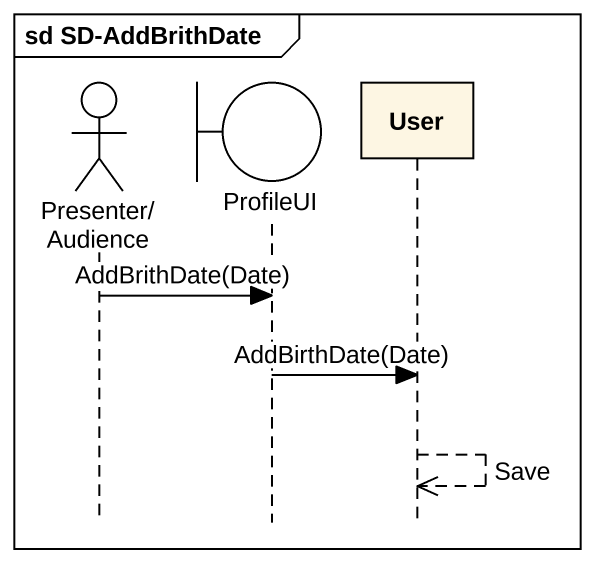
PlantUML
@startuml
mainframe sd SD-AddBrithDate
hide footbox
actor "Presenter/Audience" as Presenter_Audience
boundary ProfileUI
participant User

Presenter_Audience -> ProfileUI : AddBrithDate(Date)
ProfileUI -> User : AddBirthDate(Date)
User -->> User : Save
@enduml
